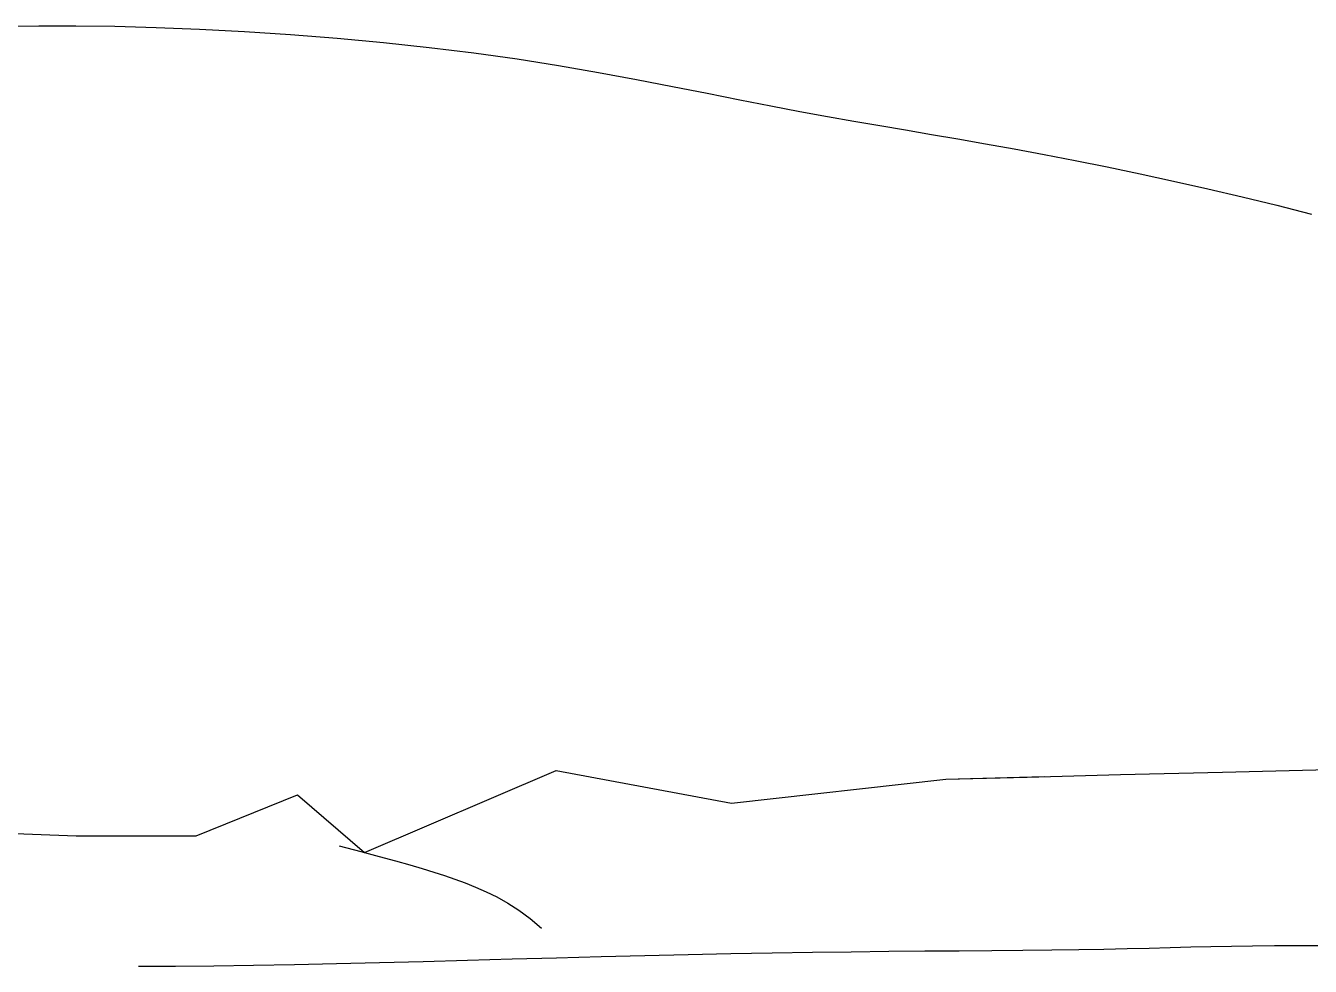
# Model space of a CAD drawing. Header units: millimetres. Extents: x 104198 to 1296755, y -81101 to 81453.
# Drawn here: x 634209.6 to 634369.7, y -26157.1 to -26039.9 of the extents above; entities that cross this region are included whole.
import ezdxf

# ---------------------------------------------------------------- set-up
doc = ezdxf.new("R2010")
doc.units = ezdxf.units.MM
doc.linetypes.add('HIDDEN2', pattern=[0.1875, 0.125, -0.0625])

# ---------------------------------------------------------------- blocks, each defined once
blk = doc.blocks.new('ghfdhrhr')
at = {"color": 250, "linetype": 'HIDDEN2', "ltscale": 600}
for p, q in [((634251.78, -32645.22), (634275.67, -32634.99)), ((634251.78, -32645.22), (634275.67, -32634.99)), ((634251.78, -32645.22), (634275.67, -32634.99)), ((634251.78, -32645.22), (634275.67, -32634.99)), ((634251.78, -32645.22), (634275.67, -32634.99)), ((634251.78, -32645.22), (634275.67, -32634.99)), ((634251.78, -32645.22), (634275.67, -32634.99)), ((634251.78, -32645.22), (634275.67, -32634.99)), ((634251.78, -32645.22), (634275.67, -32634.99)), ((634251.78, -32645.22), (634275.67, -32634.99)), ((634251.78, -32645.22), (634275.67, -32634.99)), ((634251.78, -32645.22), (634275.67, -32634.99)), ((634275.67, -32634.99), (634297.52, -32639.07)), ((634275.67, -32634.99), (634297.52, -32639.07)), ((634275.67, -32634.99), (634297.52, -32639.07)), ((634275.67, -32634.99), (634297.52, -32639.07)), ((634275.67, -32634.99), (634297.52, -32639.07)), ((634275.67, -32634.99), (634297.52, -32639.07)), ((634275.67, -32634.99), (634297.52, -32639.07)), ((634275.67, -32634.99), (634297.52, -32639.07)), ((634275.67, -32634.99), (634297.52, -32639.07)), ((634275.67, -32634.99), (634297.52, -32639.07)), ((634275.67, -32634.99), (634297.52, -32639.07)), ((634275.67, -32634.99), (634297.52, -32639.07)), ((634297.52, -32639.07), (634324.23, -32636.1)), ((634297.52, -32639.07), (634324.23, -32636.1)), ((634297.52, -32639.07), (634324.23, -32636.1)), ((634297.52, -32639.07), (634324.23, -32636.1)), ((634297.52, -32639.07), (634324.23, -32636.1)), ((634297.52, -32639.07), (634324.23, -32636.1)), ((634297.52, -32639.07), (634324.23, -32636.1)), ((634297.52, -32639.07), (634324.23, -32636.1)), ((634297.52, -32639.07), (634324.23, -32636.1)), ((634297.52, -32639.07), (634324.23, -32636.1)), ((634297.52, -32639.07), (634324.23, -32636.1)), ((634297.52, -32639.07), (634324.23, -32636.1)), ((634324.23, -32636.1), (634336.51, -32635.75)), ((634324.23, -32636.1), (634336.51, -32635.75)), ((634324.23, -32636.1), (634336.51, -32635.75)), ((634324.23, -32636.1), (634336.51, -32635.75)), ((634324.23, -32636.1), (634336.51, -32635.75)), ((634324.23, -32636.1), (634336.51, -32635.75)), ((634324.23, -32636.1), (634336.51, -32635.75)), ((634324.23, -32636.1), (634336.51, -32635.75)), ((634324.23, -32636.1), (634336.51, -32635.75)), ((634324.23, -32636.1), (634336.51, -32635.75)), ((634324.23, -32636.1), (634336.51, -32635.75)), ((634324.23, -32636.1), (634336.51, -32635.75)), ((634057.59, -32637.03), (634215.85, -32643.16)), ((634057.59, -32637.03), (634215.85, -32643.16)), ((634057.59, -32637.03), (634215.85, -32643.16)), ((634057.59, -32637.03), (634215.85, -32643.16)), ((634057.59, -32637.03), (634215.85, -32643.16)), ((634057.59, -32637.03), (634215.85, -32643.16)), ((634057.59, -32637.03), (634215.85, -32643.16)), ((634057.59, -32637.03), (634215.85, -32643.16)), ((634057.59, -32637.03), (634215.85, -32643.16)), ((634057.59, -32637.03), (634215.85, -32643.16)), ((634057.59, -32637.03), (634215.85, -32643.16)), ((634057.59, -32637.03), (634215.85, -32643.16)), ((634230.8, -32643.16), (634243.46, -32638.05)), ((634230.8, -32643.16), (634243.46, -32638.05)), ((634230.8, -32643.16), (634243.46, -32638.05)), ((634230.8, -32643.16), (634243.46, -32638.05)), ((634230.8, -32643.16), (634243.46, -32638.05)), ((634230.8, -32643.16), (634243.46, -32638.05)), ((634230.8, -32643.16), (634243.46, -32638.05)), ((634230.8, -32643.16), (634243.46, -32638.05)), ((634230.8, -32643.16), (634243.46, -32638.05)), ((634230.8, -32643.16), (634243.46, -32638.05)), ((634230.8, -32643.16), (634243.46, -32638.05)), ((634230.8, -32643.16), (634243.46, -32638.05)), ((634243.46, -32638.05), (634251.78, -32645.22)), ((634243.46, -32638.05), (634251.78, -32645.22)), ((634243.46, -32638.05), (634251.78, -32645.22)), ((634243.46, -32638.05), (634251.78, -32645.22)), ((634243.46, -32638.05), (634251.78, -32645.22)), ((634243.46, -32638.05), (634251.78, -32645.22)), ((634243.46, -32638.05), (634251.78, -32645.22)), ((634243.46, -32638.05), (634251.78, -32645.22)), ((634243.46, -32638.05), (634251.78, -32645.22)), ((634243.46, -32638.05), (634251.78, -32645.22)), ((634243.46, -32638.05), (634251.78, -32645.22)), ((634243.46, -32638.05), (634251.78, -32645.22)), ((634215.85, -32643.16), (634230.8, -32643.16)), ((634215.85, -32643.16), (634230.8, -32643.16)), ((634215.85, -32643.16), (634230.8, -32643.16)), ((634215.85, -32643.16), (634230.8, -32643.16)), ((634215.85, -32643.16), (634230.8, -32643.16)), ((634215.85, -32643.16), (634230.8, -32643.16)), ((634215.85, -32643.16), (634230.8, -32643.16)), ((634215.85, -32643.16), (634230.8, -32643.16)), ((634215.85, -32643.16), (634230.8, -32643.16)), ((634215.85, -32643.16), (634230.8, -32643.16)), ((634215.85, -32643.16), (634230.8, -32643.16)), ((634215.85, -32643.16), (634230.8, -32643.16)), ((634352.21, -32657.06), (634354.76, -32657)), ((634352.21, -32657.06), (634354.76, -32657)), ((634352.21, -32657.06), (634354.76, -32657)), ((634352.21, -32657.06), (634354.76, -32657)), ((634352.21, -32657.06), (634354.76, -32657)), ((634352.21, -32657.06), (634354.76, -32657)), ((634352.21, -32657.06), (634354.76, -32657)), ((634352.21, -32657.06), (634354.76, -32657)), ((634352.21, -32657.06), (634354.76, -32657)), ((634352.21, -32657.06), (634354.76, -32657)), ((634352.21, -32657.06), (634354.76, -32657)), ((634352.21, -32657.06), (634354.76, -32657)), ((634354.76, -32657), (634357.28, -32656.94)), ((634354.76, -32657), (634357.28, -32656.94)), ((634354.76, -32657), (634357.28, -32656.94)), ((634354.76, -32657), (634357.28, -32656.94)), ((634354.76, -32657), (634357.28, -32656.94)), ((634354.76, -32657), (634357.28, -32656.94)), ((634354.76, -32657), (634357.28, -32656.94)), ((634354.76, -32657), (634357.28, -32656.94)), ((634354.76, -32657), (634357.28, -32656.94)), ((634354.76, -32657), (634357.28, -32656.94)), ((634354.76, -32657), (634357.28, -32656.94)), ((634354.76, -32657), (634357.28, -32656.94)), ((634357.28, -32656.94), (634359.83, -32656.89)), ((634357.28, -32656.94), (634359.83, -32656.89)), ((634357.28, -32656.94), (634359.83, -32656.89)), ((634357.28, -32656.94), (634359.83, -32656.89)), ((634357.28, -32656.94), (634359.83, -32656.89)), ((634357.28, -32656.94), (634359.83, -32656.89)), ((634357.28, -32656.94), (634359.83, -32656.89)), ((634357.28, -32656.94), (634359.83, -32656.89)), ((634357.28, -32656.94), (634359.83, -32656.89)), ((634357.28, -32656.94), (634359.83, -32656.89)), ((634357.28, -32656.94), (634359.83, -32656.89)), ((634357.28, -32656.94), (634359.83, -32656.89)), ((634359.83, -32656.89), (634362.46, -32656.85)), ((634359.83, -32656.89), (634362.46, -32656.85)), ((634359.83, -32656.89), (634362.46, -32656.85)), ((634359.83, -32656.89), (634362.46, -32656.85)), ((634359.83, -32656.89), (634362.46, -32656.85)), ((634359.83, -32656.89), (634362.46, -32656.85)), ((634359.83, -32656.89), (634362.46, -32656.85)), ((634359.83, -32656.89), (634362.46, -32656.85)), ((634359.83, -32656.89), (634362.46, -32656.85)), ((634359.83, -32656.89), (634362.46, -32656.85)), ((634359.83, -32656.89), (634362.46, -32656.85)), ((634359.83, -32656.89), (634362.46, -32656.85)), ((634362.46, -32656.85), (634365.2, -32656.82)), ((634362.46, -32656.85), (634365.2, -32656.82)), ((634362.46, -32656.85), (634365.2, -32656.82)), ((634362.46, -32656.85), (634365.2, -32656.82)), ((634362.46, -32656.85), (634365.2, -32656.82)), ((634362.46, -32656.85), (634365.2, -32656.82)), ((634362.46, -32656.85), (634365.2, -32656.82)), ((634362.46, -32656.85), (634365.2, -32656.82)), ((634362.46, -32656.85), (634365.2, -32656.82)), ((634362.46, -32656.85), (634365.2, -32656.82)), ((634362.46, -32656.85), (634365.2, -32656.82)), ((634362.46, -32656.85), (634365.2, -32656.82)), ((634365.2, -32656.82), (634368.11, -32656.81)), ((634365.2, -32656.82), (634368.11, -32656.81)), ((634365.2, -32656.82), (634368.11, -32656.81)), ((634365.2, -32656.82), (634368.11, -32656.81)), ((634365.2, -32656.82), (634368.11, -32656.81)), ((634365.2, -32656.82), (634368.11, -32656.81)), ((634365.2, -32656.82), (634368.11, -32656.81)), ((634365.2, -32656.82), (634368.11, -32656.81)), ((634365.2, -32656.82), (634368.11, -32656.81)), ((634365.2, -32656.82), (634368.11, -32656.81)), ((634365.2, -32656.82), (634368.11, -32656.81)), ((634365.2, -32656.82), (634368.11, -32656.81)), ((634368.11, -32656.81), (634371.22, -32656.82)), ((634368.11, -32656.81), (634371.22, -32656.82)), ((634368.11, -32656.81), (634371.22, -32656.82)), ((634368.11, -32656.81), (634371.22, -32656.82)), ((634368.11, -32656.81), (634371.22, -32656.82)), ((634368.11, -32656.81), (634371.22, -32656.82)), ((634368.11, -32656.81), (634371.22, -32656.82)), ((634368.11, -32656.81), (634371.22, -32656.82)), ((634368.11, -32656.81), (634371.22, -32656.82)), ((634368.11, -32656.81), (634371.22, -32656.82)), ((634368.11, -32656.81), (634371.22, -32656.82)), ((634368.11, -32656.81), (634371.22, -32656.82)), ((634264.64, -32658.64), (634270.19, -32658.49)), ((634264.64, -32658.64), (634270.19, -32658.49)), ((634264.64, -32658.64), (634270.19, -32658.49)), ((634264.64, -32658.64), (634270.19, -32658.49)), ((634264.64, -32658.64), (634270.19, -32658.49)), ((634264.64, -32658.64), (634270.19, -32658.49)), ((634264.64, -32658.64), (634270.19, -32658.49)), ((634264.64, -32658.64), (634270.19, -32658.49)), ((634264.64, -32658.64), (634270.19, -32658.49)), ((634264.64, -32658.64), (634270.19, -32658.49)), ((634264.64, -32658.64), (634270.19, -32658.49)), ((634264.64, -32658.64), (634270.19, -32658.49)), ((634270.19, -32658.49), (634275.74, -32658.34)), ((634270.19, -32658.49), (634275.74, -32658.34)), ((634270.19, -32658.49), (634275.74, -32658.34)), ((634270.19, -32658.49), (634275.74, -32658.34)), ((634270.19, -32658.49), (634275.74, -32658.34)), ((634270.19, -32658.49), (634275.74, -32658.34)), ((634270.19, -32658.49), (634275.74, -32658.34)), ((634270.19, -32658.49), (634275.74, -32658.34)), ((634270.19, -32658.49), (634275.74, -32658.34)), ((634270.19, -32658.49), (634275.74, -32658.34)), ((634270.19, -32658.49), (634275.74, -32658.34)), ((634270.19, -32658.49), (634275.74, -32658.34)), ((634275.74, -32658.34), (634281.27, -32658.19)), ((634275.74, -32658.34), (634281.27, -32658.19)), ((634275.74, -32658.34), (634281.27, -32658.19)), ((634275.74, -32658.34), (634281.27, -32658.19)), ((634275.74, -32658.34), (634281.27, -32658.19)), ((634275.74, -32658.34), (634281.27, -32658.19)), ((634275.74, -32658.34), (634281.27, -32658.19)), ((634275.74, -32658.34), (634281.27, -32658.19)), ((634275.74, -32658.34), (634281.27, -32658.19)), ((634275.74, -32658.34), (634281.27, -32658.19)), ((634275.74, -32658.34), (634281.27, -32658.19)), ((634275.74, -32658.34), (634281.27, -32658.19)), ((634281.27, -32658.19), (634286.75, -32658.06)), ((634281.27, -32658.19), (634286.75, -32658.06)), ((634281.27, -32658.19), (634286.75, -32658.06)), ((634281.27, -32658.19), (634286.75, -32658.06)), ((634281.27, -32658.19), (634286.75, -32658.06)), ((634281.27, -32658.19), (634286.75, -32658.06)), ((634281.27, -32658.19), (634286.75, -32658.06)), ((634281.27, -32658.19), (634286.75, -32658.06)), ((634281.27, -32658.19), (634286.75, -32658.06)), ((634281.27, -32658.19), (634286.75, -32658.06)), ((634281.27, -32658.19), (634286.75, -32658.06)), ((634281.27, -32658.19), (634286.75, -32658.06)), ((634286.75, -32658.06), (634292.15, -32657.93)), ((634286.75, -32658.06), (634292.15, -32657.93)), ((634286.75, -32658.06), (634292.15, -32657.93)), ((634286.75, -32658.06), (634292.15, -32657.93)), ((634286.75, -32658.06), (634292.15, -32657.93)), ((634286.75, -32658.06), (634292.15, -32657.93)), ((634286.75, -32658.06), (634292.15, -32657.93)), ((634286.75, -32658.06), (634292.15, -32657.93)), ((634286.75, -32658.06), (634292.15, -32657.93)), ((634286.75, -32658.06), (634292.15, -32657.93)), ((634286.75, -32658.06), (634292.15, -32657.93)), ((634286.75, -32658.06), (634292.15, -32657.93)), ((634292.15, -32657.93), (634297.44, -32657.82)), ((634292.15, -32657.93), (634297.44, -32657.82)), ((634292.15, -32657.93), (634297.44, -32657.82)), ((634292.15, -32657.93), (634297.44, -32657.82)), ((634292.15, -32657.93), (634297.44, -32657.82)), ((634292.15, -32657.93), (634297.44, -32657.82)), ((634292.15, -32657.93), (634297.44, -32657.82)), ((634292.15, -32657.93), (634297.44, -32657.82)), ((634292.15, -32657.93), (634297.44, -32657.82)), ((634292.15, -32657.93), (634297.44, -32657.82)), ((634292.15, -32657.93), (634297.44, -32657.82)), ((634292.15, -32657.93), (634297.44, -32657.82)), ((634297.44, -32657.82), (634302.6, -32657.73)), ((634297.44, -32657.82), (634302.6, -32657.73)), ((634297.44, -32657.82), (634302.6, -32657.73)), ((634297.44, -32657.82), (634302.6, -32657.73)), ((634297.44, -32657.82), (634302.6, -32657.73)), ((634297.44, -32657.82), (634302.6, -32657.73)), ((634297.44, -32657.82), (634302.6, -32657.73)), ((634297.44, -32657.82), (634302.6, -32657.73)), ((634297.44, -32657.82), (634302.6, -32657.73)), ((634297.44, -32657.82), (634302.6, -32657.73)), ((634297.44, -32657.82), (634302.6, -32657.73)), ((634297.44, -32657.82), (634302.6, -32657.73)), ((634302.6, -32657.73), (634307.61, -32657.65)), ((634302.6, -32657.73), (634307.61, -32657.65)), ((634302.6, -32657.73), (634307.61, -32657.65)), ((634302.6, -32657.73), (634307.61, -32657.65)), ((634302.6, -32657.73), (634307.61, -32657.65)), ((634302.6, -32657.73), (634307.61, -32657.65)), ((634302.6, -32657.73), (634307.61, -32657.65)), ((634302.6, -32657.73), (634307.61, -32657.65)), ((634302.6, -32657.73), (634307.61, -32657.65)), ((634302.6, -32657.73), (634307.61, -32657.65)), ((634302.6, -32657.73), (634307.61, -32657.65)), ((634302.6, -32657.73), (634307.61, -32657.65)), ((634307.61, -32657.65), (634312.46, -32657.59)), ((634307.61, -32657.65), (634312.46, -32657.59)), ((634307.61, -32657.65), (634312.46, -32657.59)), ((634307.61, -32657.65), (634312.46, -32657.59)), ((634307.61, -32657.65), (634312.46, -32657.59)), ((634307.61, -32657.65), (634312.46, -32657.59)), ((634307.61, -32657.65), (634312.46, -32657.59)), ((634307.61, -32657.65), (634312.46, -32657.59)), ((634307.61, -32657.65), (634312.46, -32657.59)), ((634307.61, -32657.65), (634312.46, -32657.59)), ((634307.61, -32657.65), (634312.46, -32657.59)), ((634307.61, -32657.65), (634312.46, -32657.59)), ((634312.46, -32657.59), (634317.14, -32657.54)), ((634312.46, -32657.59), (634317.14, -32657.54)), ((634312.46, -32657.59), (634317.14, -32657.54)), ((634312.46, -32657.59), (634317.14, -32657.54)), ((634312.46, -32657.59), (634317.14, -32657.54)), ((634312.46, -32657.59), (634317.14, -32657.54)), ((634312.46, -32657.59), (634317.14, -32657.54)), ((634312.46, -32657.59), (634317.14, -32657.54)), ((634312.46, -32657.59), (634317.14, -32657.54)), ((634312.46, -32657.59), (634317.14, -32657.54)), ((634312.46, -32657.59), (634317.14, -32657.54)), ((634312.46, -32657.59), (634317.14, -32657.54)), ((634317.14, -32657.54), (634321.62, -32657.5)), ((634317.14, -32657.54), (634321.62, -32657.5)), ((634317.14, -32657.54), (634321.62, -32657.5)), ((634317.14, -32657.54), (634321.62, -32657.5)), ((634317.14, -32657.54), (634321.62, -32657.5)), ((634317.14, -32657.54), (634321.62, -32657.5)), ((634317.14, -32657.54), (634321.62, -32657.5)), ((634317.14, -32657.54), (634321.62, -32657.5)), ((634317.14, -32657.54), (634321.62, -32657.5)), ((634317.14, -32657.54), (634321.62, -32657.5)), ((634317.14, -32657.54), (634321.62, -32657.5)), ((634317.14, -32657.54), (634321.62, -32657.5)), ((634321.62, -32657.5), (634325.91, -32657.47)), ((634321.62, -32657.5), (634325.91, -32657.47)), ((634321.62, -32657.5), (634325.91, -32657.47)), ((634321.62, -32657.5), (634325.91, -32657.47)), ((634321.62, -32657.5), (634325.91, -32657.47)), ((634321.62, -32657.5), (634325.91, -32657.47)), ((634321.62, -32657.5), (634325.91, -32657.47)), ((634321.62, -32657.5), (634325.91, -32657.47)), ((634321.62, -32657.5), (634325.91, -32657.47)), ((634321.62, -32657.5), (634325.91, -32657.47)), ((634321.62, -32657.5), (634325.91, -32657.47)), ((634321.62, -32657.5), (634325.91, -32657.47)), ((634325.91, -32657.47), (634329.99, -32657.43)), ((634325.91, -32657.47), (634329.99, -32657.43)), ((634325.91, -32657.47), (634329.99, -32657.43)), ((634325.91, -32657.47), (634329.99, -32657.43)), ((634325.91, -32657.47), (634329.99, -32657.43)), ((634325.91, -32657.47), (634329.99, -32657.43)), ((634325.91, -32657.47), (634329.99, -32657.43)), ((634325.91, -32657.47), (634329.99, -32657.43)), ((634325.91, -32657.47), (634329.99, -32657.43)), ((634325.91, -32657.47), (634329.99, -32657.43)), ((634325.91, -32657.47), (634329.99, -32657.43)), ((634325.91, -32657.47), (634329.99, -32657.43)), ((634329.99, -32657.43), (634333.85, -32657.4)), ((634329.99, -32657.43), (634333.85, -32657.4)), ((634329.99, -32657.43), (634333.85, -32657.4)), ((634329.99, -32657.43), (634333.85, -32657.4)), ((634329.99, -32657.43), (634333.85, -32657.4)), ((634329.99, -32657.43), (634333.85, -32657.4)), ((634329.99, -32657.43), (634333.85, -32657.4)), ((634329.99, -32657.43), (634333.85, -32657.4)), ((634329.99, -32657.43), (634333.85, -32657.4)), ((634329.99, -32657.43), (634333.85, -32657.4)), ((634329.99, -32657.43), (634333.85, -32657.4)), ((634329.99, -32657.43), (634333.85, -32657.4)), ((634333.85, -32657.4), (634337.46, -32657.36)), ((634333.85, -32657.4), (634337.46, -32657.36)), ((634333.85, -32657.4), (634337.46, -32657.36)), ((634333.85, -32657.4), (634337.46, -32657.36)), ((634333.85, -32657.4), (634337.46, -32657.36)), ((634333.85, -32657.4), (634337.46, -32657.36)), ((634333.85, -32657.4), (634337.46, -32657.36)), ((634333.85, -32657.4), (634337.46, -32657.36)), ((634333.85, -32657.4), (634337.46, -32657.36)), ((634333.85, -32657.4), (634337.46, -32657.36)), ((634333.85, -32657.4), (634337.46, -32657.36)), ((634333.85, -32657.4), (634337.46, -32657.36)), ((634337.46, -32657.36), (634340.83, -32657.31)), ((634337.46, -32657.36), (634340.83, -32657.31)), ((634337.46, -32657.36), (634340.83, -32657.31)), ((634337.46, -32657.36), (634340.83, -32657.31)), ((634337.46, -32657.36), (634340.83, -32657.31)), ((634337.46, -32657.36), (634340.83, -32657.31)), ((634337.46, -32657.36), (634340.83, -32657.31)), ((634337.46, -32657.36), (634340.83, -32657.31)), ((634337.46, -32657.36), (634340.83, -32657.31)), ((634337.46, -32657.36), (634340.83, -32657.31)), ((634337.46, -32657.36), (634340.83, -32657.31)), ((634337.46, -32657.36), (634340.83, -32657.31)), ((634340.83, -32657.31), (634343.95, -32657.26)), ((634340.83, -32657.31), (634343.95, -32657.26)), ((634340.83, -32657.31), (634343.95, -32657.26)), ((634340.83, -32657.31), (634343.95, -32657.26)), ((634340.83, -32657.31), (634343.95, -32657.26)), ((634340.83, -32657.31), (634343.95, -32657.26)), ((634340.83, -32657.31), (634343.95, -32657.26)), ((634340.83, -32657.31), (634343.95, -32657.26)), ((634340.83, -32657.31), (634343.95, -32657.26)), ((634340.83, -32657.31), (634343.95, -32657.26)), ((634340.83, -32657.31), (634343.95, -32657.26)), ((634340.83, -32657.31), (634343.95, -32657.26)), ((634343.95, -32657.26), (634346.85, -32657.2)), ((634343.95, -32657.26), (634346.85, -32657.2)), ((634343.95, -32657.26), (634346.85, -32657.2)), ((634343.95, -32657.26), (634346.85, -32657.2)), ((634343.95, -32657.26), (634346.85, -32657.2)), ((634343.95, -32657.26), (634346.85, -32657.2)), ((634343.95, -32657.26), (634346.85, -32657.2)), ((634343.95, -32657.26), (634346.85, -32657.2)), ((634343.95, -32657.26), (634346.85, -32657.2)), ((634343.95, -32657.26), (634346.85, -32657.2)), ((634343.95, -32657.26), (634346.85, -32657.2)), ((634343.95, -32657.26), (634346.85, -32657.2)), ((634346.85, -32657.2), (634349.59, -32657.13)), ((634346.85, -32657.2), (634349.59, -32657.13)), ((634346.85, -32657.2), (634349.59, -32657.13)), ((634346.85, -32657.2), (634349.59, -32657.13)), ((634346.85, -32657.2), (634349.59, -32657.13)), ((634346.85, -32657.2), (634349.59, -32657.13)), ((634346.85, -32657.2), (634349.59, -32657.13)), ((634346.85, -32657.2), (634349.59, -32657.13)), ((634346.85, -32657.2), (634349.59, -32657.13)), ((634346.85, -32657.2), (634349.59, -32657.13)), ((634346.85, -32657.2), (634349.59, -32657.13)), ((634346.85, -32657.2), (634349.59, -32657.13)), ((634349.59, -32657.13), (634352.21, -32657.06)), ((634349.59, -32657.13), (634352.21, -32657.06)), ((634349.59, -32657.13), (634352.21, -32657.06)), ((634349.59, -32657.13), (634352.21, -32657.06)), ((634349.59, -32657.13), (634352.21, -32657.06)), ((634349.59, -32657.13), (634352.21, -32657.06)), ((634349.59, -32657.13), (634352.21, -32657.06)), ((634349.59, -32657.13), (634352.21, -32657.06)), ((634349.59, -32657.13), (634352.21, -32657.06)), ((634349.59, -32657.13), (634352.21, -32657.06)), ((634349.59, -32657.13), (634352.21, -32657.06)), ((634349.59, -32657.13), (634352.21, -32657.06)), ((634223.65, -32659.41), (634228.25, -32659.38)), ((634223.65, -32659.41), (634228.25, -32659.38)), ((634223.65, -32659.41), (634228.25, -32659.38)), ((634223.65, -32659.41), (634228.25, -32659.38)), ((634223.65, -32659.41), (634228.25, -32659.38)), ((634223.65, -32659.41), (634228.25, -32659.38)), ((634223.65, -32659.41), (634228.25, -32659.38)), ((634223.65, -32659.41), (634228.25, -32659.38)), ((634223.65, -32659.41), (634228.25, -32659.38)), ((634223.65, -32659.41), (634228.25, -32659.38)), ((634223.65, -32659.41), (634228.25, -32659.38)), ((634223.65, -32659.41), (634228.25, -32659.38)), ((634228.25, -32659.38), (634233.03, -32659.33)), ((634228.25, -32659.38), (634233.03, -32659.33)), ((634228.25, -32659.38), (634233.03, -32659.33)), ((634228.25, -32659.38), (634233.03, -32659.33)), ((634228.25, -32659.38), (634233.03, -32659.33)), ((634228.25, -32659.38), (634233.03, -32659.33)), ((634228.25, -32659.38), (634233.03, -32659.33)), ((634228.25, -32659.38), (634233.03, -32659.33)), ((634228.25, -32659.38), (634233.03, -32659.33)), ((634228.25, -32659.38), (634233.03, -32659.33)), ((634228.25, -32659.38), (634233.03, -32659.33)), ((634228.25, -32659.38), (634233.03, -32659.33)), ((634233.03, -32659.33), (634237.97, -32659.26)), ((634233.03, -32659.33), (634237.97, -32659.26)), ((634233.03, -32659.33), (634237.97, -32659.26)), ((634233.03, -32659.33), (634237.97, -32659.26)), ((634233.03, -32659.33), (634237.97, -32659.26)), ((634233.03, -32659.33), (634237.97, -32659.26)), ((634233.03, -32659.33), (634237.97, -32659.26)), ((634233.03, -32659.33), (634237.97, -32659.26)), ((634233.03, -32659.33), (634237.97, -32659.26)), ((634233.03, -32659.33), (634237.97, -32659.26)), ((634233.03, -32659.33), (634237.97, -32659.26)), ((634233.03, -32659.33), (634237.97, -32659.26)), ((634237.97, -32659.26), (634243.07, -32659.17)), ((634237.97, -32659.26), (634243.07, -32659.17)), ((634237.97, -32659.26), (634243.07, -32659.17)), ((634237.97, -32659.26), (634243.07, -32659.17)), ((634237.97, -32659.26), (634243.07, -32659.17)), ((634237.97, -32659.26), (634243.07, -32659.17)), ((634237.97, -32659.26), (634243.07, -32659.17)), ((634237.97, -32659.26), (634243.07, -32659.17)), ((634237.97, -32659.26), (634243.07, -32659.17)), ((634237.97, -32659.26), (634243.07, -32659.17)), ((634237.97, -32659.26), (634243.07, -32659.17)), ((634237.97, -32659.26), (634243.07, -32659.17)), ((634243.07, -32659.17), (634248.31, -32659.06)), ((634243.07, -32659.17), (634248.31, -32659.06)), ((634243.07, -32659.17), (634248.31, -32659.06)), ((634243.07, -32659.17), (634248.31, -32659.06)), ((634243.07, -32659.17), (634248.31, -32659.06)), ((634243.07, -32659.17), (634248.31, -32659.06)), ((634243.07, -32659.17), (634248.31, -32659.06)), ((634243.07, -32659.17), (634248.31, -32659.06)), ((634243.07, -32659.17), (634248.31, -32659.06)), ((634243.07, -32659.17), (634248.31, -32659.06)), ((634243.07, -32659.17), (634248.31, -32659.06)), ((634243.07, -32659.17), (634248.31, -32659.06)), ((634248.31, -32659.06), (634253.67, -32658.93)), ((634248.31, -32659.06), (634253.67, -32658.93)), ((634248.31, -32659.06), (634253.67, -32658.93)), ((634248.31, -32659.06), (634253.67, -32658.93)), ((634248.31, -32659.06), (634253.67, -32658.93)), ((634248.31, -32659.06), (634253.67, -32658.93)), ((634248.31, -32659.06), (634253.67, -32658.93)), ((634248.31, -32659.06), (634253.67, -32658.93)), ((634248.31, -32659.06), (634253.67, -32658.93)), ((634248.31, -32659.06), (634253.67, -32658.93)), ((634248.31, -32659.06), (634253.67, -32658.93)), ((634248.31, -32659.06), (634253.67, -32658.93)), ((634253.67, -32658.93), (634259.12, -32658.79)), ((634253.67, -32658.93), (634259.12, -32658.79)), ((634253.67, -32658.93), (634259.12, -32658.79)), ((634253.67, -32658.93), (634259.12, -32658.79)), ((634253.67, -32658.93), (634259.12, -32658.79)), ((634253.67, -32658.93), (634259.12, -32658.79)), ((634253.67, -32658.93), (634259.12, -32658.79)), ((634253.67, -32658.93), (634259.12, -32658.79)), ((634253.67, -32658.93), (634259.12, -32658.79)), ((634253.67, -32658.93), (634259.12, -32658.79)), ((634253.67, -32658.93), (634259.12, -32658.79)), ((634253.67, -32658.93), (634259.12, -32658.79)), ((634259.12, -32658.79), (634264.64, -32658.64)), ((634259.12, -32658.79), (634264.64, -32658.64)), ((634259.12, -32658.79), (634264.64, -32658.64)), ((634259.12, -32658.79), (634264.64, -32658.64)), ((634259.12, -32658.79), (634264.64, -32658.64)), ((634259.12, -32658.79), (634264.64, -32658.64)), ((634259.12, -32658.79), (634264.64, -32658.64)), ((634259.12, -32658.79), (634264.64, -32658.64)), ((634259.12, -32658.79), (634264.64, -32658.64)), ((634259.12, -32658.79), (634264.64, -32658.64)), ((634259.12, -32658.79), (634264.64, -32658.64)), ((634259.12, -32658.79), (634264.64, -32658.64))]:
    blk.add_line(p, q, dxfattribs=at)
for points in [[(634206.79, -32542.23), (634211.2, -32542.18), (634215.8, -32542.18), (634220.67, -32542.25), (634225.83, -32542.39), (634231.25, -32542.61), (634236.85, -32542.91), (634242.58, -32543.29), (634248.37, -32543.74), (634254.15, -32544.27), (634259.86, -32544.88), (634265.43, -32545.56), (634270.81, -32546.33), (634275.98, -32547.14), (634280.94, -32548), (634285.68, -32548.88), (634290.2, -32549.76), (634294.51, -32550.61), (634298.58, -32551.43), (634302.43, -32552.19), (634306.05, -32552.88), (634309.49, -32553.51), (634312.8, -32554.09), (634316.03, -32554.64), (634319.23, -32555.18), (634322.45, -32555.73), (634325.75, -32556.29), (634329.17, -32556.89), (634332.75, -32557.53), (634336.49, -32558.23), (634340.36, -32558.98), (634344.36, -32559.79), (634348.46, -32560.64), (634352.64, -32561.55), (634356.89, -32562.5), (634361.19, -32563.51), (634365.51, -32564.57), (634369.82, -32565.66)], [(634206.79, -32542.23), (634211.2, -32542.18), (634215.8, -32542.18), (634220.67, -32542.25), (634225.83, -32542.39), (634231.25, -32542.61), (634236.85, -32542.91), (634242.58, -32543.29), (634248.37, -32543.74), (634254.15, -32544.27), (634259.86, -32544.88), (634265.43, -32545.56), (634270.81, -32546.33), (634275.98, -32547.14), (634280.94, -32548), (634285.68, -32548.88), (634290.2, -32549.76), (634294.51, -32550.61), (634298.58, -32551.43), (634302.43, -32552.19), (634306.05, -32552.88), (634309.49, -32553.51), (634312.8, -32554.09), (634316.03, -32554.64), (634319.23, -32555.18), (634322.45, -32555.73), (634325.75, -32556.29), (634329.17, -32556.89), (634332.75, -32557.53), (634336.49, -32558.23), (634340.36, -32558.98), (634344.36, -32559.79), (634348.46, -32560.64), (634352.64, -32561.55), (634356.89, -32562.5), (634361.19, -32563.51), (634365.51, -32564.57), (634369.82, -32565.66)], [(634206.79, -32542.23), (634211.2, -32542.18), (634215.8, -32542.18), (634220.67, -32542.25), (634225.83, -32542.39), (634231.25, -32542.61), (634236.85, -32542.91), (634242.58, -32543.29), (634248.37, -32543.74), (634254.15, -32544.27), (634259.86, -32544.88), (634265.43, -32545.56), (634270.81, -32546.33), (634275.98, -32547.14), (634280.94, -32548), (634285.68, -32548.88), (634290.2, -32549.76), (634294.51, -32550.61), (634298.58, -32551.43), (634302.43, -32552.19), (634306.05, -32552.88), (634309.49, -32553.51), (634312.8, -32554.09), (634316.03, -32554.64), (634319.23, -32555.18), (634322.45, -32555.73), (634325.75, -32556.29), (634329.17, -32556.89), (634332.75, -32557.53), (634336.49, -32558.23), (634340.36, -32558.98), (634344.36, -32559.79), (634348.46, -32560.64), (634352.64, -32561.55), (634356.89, -32562.5), (634361.19, -32563.51), (634365.51, -32564.57), (634369.82, -32565.66)], [(634206.79, -32542.23), (634211.2, -32542.18), (634215.8, -32542.18), (634220.67, -32542.25), (634225.83, -32542.39), (634231.25, -32542.61), (634236.85, -32542.91), (634242.58, -32543.29), (634248.37, -32543.74), (634254.15, -32544.27), (634259.86, -32544.88), (634265.43, -32545.56), (634270.81, -32546.33), (634275.98, -32547.14), (634280.94, -32548), (634285.68, -32548.88), (634290.2, -32549.76), (634294.51, -32550.61), (634298.58, -32551.43), (634302.43, -32552.19), (634306.05, -32552.88), (634309.49, -32553.51), (634312.8, -32554.09), (634316.03, -32554.64), (634319.23, -32555.18), (634322.45, -32555.73), (634325.75, -32556.29), (634329.17, -32556.89), (634332.75, -32557.53), (634336.49, -32558.23), (634340.36, -32558.98), (634344.36, -32559.79), (634348.46, -32560.64), (634352.64, -32561.55), (634356.89, -32562.5), (634361.19, -32563.51), (634365.51, -32564.57), (634369.82, -32565.66)], [(634206.79, -32542.23), (634211.2, -32542.18), (634215.8, -32542.18), (634220.67, -32542.25), (634225.83, -32542.39), (634231.25, -32542.61), (634236.85, -32542.91), (634242.58, -32543.29), (634248.37, -32543.74), (634254.15, -32544.27), (634259.86, -32544.88), (634265.43, -32545.56), (634270.81, -32546.33), (634275.98, -32547.14), (634280.94, -32548), (634285.68, -32548.88), (634290.2, -32549.76), (634294.51, -32550.61), (634298.58, -32551.43), (634302.43, -32552.19), (634306.05, -32552.88), (634309.49, -32553.51), (634312.8, -32554.09), (634316.03, -32554.64), (634319.23, -32555.18), (634322.45, -32555.73), (634325.75, -32556.29), (634329.17, -32556.89), (634332.75, -32557.53), (634336.49, -32558.23), (634340.36, -32558.98), (634344.36, -32559.79), (634348.46, -32560.64), (634352.64, -32561.55), (634356.89, -32562.5), (634361.19, -32563.51), (634365.51, -32564.57), (634369.82, -32565.66)], [(634206.79, -32542.23), (634211.2, -32542.18), (634215.8, -32542.18), (634220.67, -32542.25), (634225.83, -32542.39), (634231.25, -32542.61), (634236.85, -32542.91), (634242.58, -32543.29), (634248.37, -32543.74), (634254.15, -32544.27), (634259.86, -32544.88), (634265.43, -32545.56), (634270.81, -32546.33), (634275.98, -32547.14), (634280.94, -32548), (634285.68, -32548.88), (634290.2, -32549.76), (634294.51, -32550.61), (634298.58, -32551.43), (634302.43, -32552.19), (634306.05, -32552.88), (634309.49, -32553.51), (634312.8, -32554.09), (634316.03, -32554.64), (634319.23, -32555.18), (634322.45, -32555.73), (634325.75, -32556.29), (634329.17, -32556.89), (634332.75, -32557.53), (634336.49, -32558.23), (634340.36, -32558.98), (634344.36, -32559.79), (634348.46, -32560.64), (634352.64, -32561.55), (634356.89, -32562.5), (634361.19, -32563.51), (634365.51, -32564.57), (634369.82, -32565.66)], [(634206.79, -32542.23), (634211.2, -32542.18), (634215.8, -32542.18), (634220.67, -32542.25), (634225.83, -32542.39), (634231.25, -32542.61), (634236.85, -32542.91), (634242.58, -32543.29), (634248.37, -32543.74), (634254.15, -32544.27), (634259.86, -32544.88), (634265.43, -32545.56), (634270.81, -32546.33), (634275.98, -32547.14), (634280.94, -32548), (634285.68, -32548.88), (634290.2, -32549.76), (634294.51, -32550.61), (634298.58, -32551.43), (634302.43, -32552.19), (634306.05, -32552.88), (634309.49, -32553.51), (634312.8, -32554.09), (634316.03, -32554.64), (634319.23, -32555.18), (634322.45, -32555.73), (634325.75, -32556.29), (634329.17, -32556.89), (634332.75, -32557.53), (634336.49, -32558.23), (634340.36, -32558.98), (634344.36, -32559.79), (634348.46, -32560.64), (634352.64, -32561.55), (634356.89, -32562.5), (634361.19, -32563.51), (634365.51, -32564.57), (634369.82, -32565.66)], [(634206.79, -32542.23), (634211.2, -32542.18), (634215.8, -32542.18), (634220.67, -32542.25), (634225.83, -32542.39), (634231.25, -32542.61), (634236.85, -32542.91), (634242.58, -32543.29), (634248.37, -32543.74), (634254.15, -32544.27), (634259.86, -32544.88), (634265.43, -32545.56), (634270.81, -32546.33), (634275.98, -32547.14), (634280.94, -32548), (634285.68, -32548.88), (634290.2, -32549.76), (634294.51, -32550.61), (634298.58, -32551.43), (634302.43, -32552.19), (634306.05, -32552.88), (634309.49, -32553.51), (634312.8, -32554.09), (634316.03, -32554.64), (634319.23, -32555.18), (634322.45, -32555.73), (634325.75, -32556.29), (634329.17, -32556.89), (634332.75, -32557.53), (634336.49, -32558.23), (634340.36, -32558.98), (634344.36, -32559.79), (634348.46, -32560.64), (634352.64, -32561.55), (634356.89, -32562.5), (634361.19, -32563.51), (634365.51, -32564.57), (634369.82, -32565.66)], [(634206.79, -32542.23), (634211.2, -32542.18), (634215.8, -32542.18), (634220.67, -32542.25), (634225.83, -32542.39), (634231.25, -32542.61), (634236.85, -32542.91), (634242.58, -32543.29), (634248.37, -32543.74), (634254.15, -32544.27), (634259.86, -32544.88), (634265.43, -32545.56), (634270.81, -32546.33), (634275.98, -32547.14), (634280.94, -32548), (634285.68, -32548.88), (634290.2, -32549.76), (634294.51, -32550.61), (634298.58, -32551.43), (634302.43, -32552.19), (634306.05, -32552.88), (634309.49, -32553.51), (634312.8, -32554.09), (634316.03, -32554.64), (634319.23, -32555.18), (634322.45, -32555.73), (634325.75, -32556.29), (634329.17, -32556.89), (634332.75, -32557.53), (634336.49, -32558.23), (634340.36, -32558.98), (634344.36, -32559.79), (634348.46, -32560.64), (634352.64, -32561.55), (634356.89, -32562.5), (634361.19, -32563.51), (634365.51, -32564.57), (634369.82, -32565.66)], [(634206.79, -32542.23), (634211.2, -32542.18), (634215.8, -32542.18), (634220.67, -32542.25), (634225.83, -32542.39), (634231.25, -32542.61), (634236.85, -32542.91), (634242.58, -32543.29), (634248.37, -32543.74), (634254.15, -32544.27), (634259.86, -32544.88), (634265.43, -32545.56), (634270.81, -32546.33), (634275.98, -32547.14), (634280.94, -32548), (634285.68, -32548.88), (634290.2, -32549.76), (634294.51, -32550.61), (634298.58, -32551.43), (634302.43, -32552.19), (634306.05, -32552.88), (634309.49, -32553.51), (634312.8, -32554.09), (634316.03, -32554.64), (634319.23, -32555.18), (634322.45, -32555.73), (634325.75, -32556.29), (634329.17, -32556.89), (634332.75, -32557.53), (634336.49, -32558.23), (634340.36, -32558.98), (634344.36, -32559.79), (634348.46, -32560.64), (634352.64, -32561.55), (634356.89, -32562.5), (634361.19, -32563.51), (634365.51, -32564.57), (634369.82, -32565.66)], [(634206.79, -32542.23), (634211.2, -32542.18), (634215.8, -32542.18), (634220.67, -32542.25), (634225.83, -32542.39), (634231.25, -32542.61), (634236.85, -32542.91), (634242.58, -32543.29), (634248.37, -32543.74), (634254.15, -32544.27), (634259.86, -32544.88), (634265.43, -32545.56), (634270.81, -32546.33), (634275.98, -32547.14), (634280.94, -32548), (634285.68, -32548.88), (634290.2, -32549.76), (634294.51, -32550.61), (634298.58, -32551.43), (634302.43, -32552.19), (634306.05, -32552.88), (634309.49, -32553.51), (634312.8, -32554.09), (634316.03, -32554.64), (634319.23, -32555.18), (634322.45, -32555.73), (634325.75, -32556.29), (634329.17, -32556.89), (634332.75, -32557.53), (634336.49, -32558.23), (634340.36, -32558.98), (634344.36, -32559.79), (634348.46, -32560.64), (634352.64, -32561.55), (634356.89, -32562.5), (634361.19, -32563.51), (634365.51, -32564.57), (634369.82, -32565.66)], [(634206.79, -32542.23), (634211.2, -32542.18), (634215.8, -32542.18), (634220.67, -32542.25), (634225.83, -32542.39), (634231.25, -32542.61), (634236.85, -32542.91), (634242.58, -32543.29), (634248.37, -32543.74), (634254.15, -32544.27), (634259.86, -32544.88), (634265.43, -32545.56), (634270.81, -32546.33), (634275.98, -32547.14), (634280.94, -32548), (634285.68, -32548.88), (634290.2, -32549.76), (634294.51, -32550.61), (634298.58, -32551.43), (634302.43, -32552.19), (634306.05, -32552.88), (634309.49, -32553.51), (634312.8, -32554.09), (634316.03, -32554.64), (634319.23, -32555.18), (634322.45, -32555.73), (634325.75, -32556.29), (634329.17, -32556.89), (634332.75, -32557.53), (634336.49, -32558.23), (634340.36, -32558.98), (634344.36, -32559.79), (634348.46, -32560.64), (634352.64, -32561.55), (634356.89, -32562.5), (634361.19, -32563.51), (634365.51, -32564.57), (634369.82, -32565.66)], [(634324.23, -32636.1), (634334.37, -32635.82), (634346.03, -32635.52), (634358.74, -32635.21), (634372.01, -32634.88)], [(634324.23, -32636.1), (634334.37, -32635.82), (634346.03, -32635.52), (634358.74, -32635.21), (634372.01, -32634.88)], [(634324.23, -32636.1), (634334.37, -32635.82), (634346.03, -32635.52), (634358.74, -32635.21), (634372.01, -32634.88)], [(634324.23, -32636.1), (634334.37, -32635.82), (634346.03, -32635.52), (634358.74, -32635.21), (634372.01, -32634.88)], [(634324.23, -32636.1), (634334.37, -32635.82), (634346.03, -32635.52), (634358.74, -32635.21), (634372.01, -32634.88)], [(634324.23, -32636.1), (634334.37, -32635.82), (634346.03, -32635.52), (634358.74, -32635.21), (634372.01, -32634.88)], [(634324.23, -32636.1), (634334.37, -32635.82), (634346.03, -32635.52), (634358.74, -32635.21), (634372.01, -32634.88)], [(634324.23, -32636.1), (634334.37, -32635.82), (634346.03, -32635.52), (634358.74, -32635.21), (634372.01, -32634.88)], [(634324.23, -32636.1), (634334.37, -32635.82), (634346.03, -32635.52), (634358.74, -32635.21), (634372.01, -32634.88)], [(634324.23, -32636.1), (634334.37, -32635.82), (634346.03, -32635.52), (634358.74, -32635.21), (634372.01, -32634.88)], [(634324.23, -32636.1), (634334.37, -32635.82), (634346.03, -32635.52), (634358.74, -32635.21), (634372.01, -32634.88)], [(634324.23, -32636.1), (634334.37, -32635.82), (634346.03, -32635.52), (634358.74, -32635.21), (634372.01, -32634.88)], [(634248.63, -32644.41), (634251.32, -32645.1), (634253.64, -32645.71), (634255.66, -32646.25), (634257.43, -32646.75), (634259, -32647.22), (634260.42, -32647.66), (634261.75, -32648.1), (634263.04, -32648.55), (634264.33, -32649.02), (634265.64, -32649.54), (634266.96, -32650.11), (634268.3, -32650.77), (634269.66, -32651.54), (634271.04, -32652.42), (634272.45, -32653.45), (634273.87, -32654.64)], [(634248.63, -32644.41), (634251.32, -32645.1), (634253.64, -32645.71), (634255.66, -32646.25), (634257.43, -32646.75), (634259, -32647.22), (634260.42, -32647.66), (634261.75, -32648.1), (634263.04, -32648.55), (634264.33, -32649.02), (634265.64, -32649.54), (634266.96, -32650.11), (634268.3, -32650.77), (634269.66, -32651.54), (634271.04, -32652.42), (634272.45, -32653.45), (634273.87, -32654.64)], [(634248.63, -32644.41), (634251.32, -32645.1), (634253.64, -32645.71), (634255.66, -32646.25), (634257.43, -32646.75), (634259, -32647.22), (634260.42, -32647.66), (634261.75, -32648.1), (634263.04, -32648.55), (634264.33, -32649.02), (634265.64, -32649.54), (634266.96, -32650.11), (634268.3, -32650.77), (634269.66, -32651.54), (634271.04, -32652.42), (634272.45, -32653.45), (634273.87, -32654.64)], [(634248.63, -32644.41), (634251.32, -32645.1), (634253.64, -32645.71), (634255.66, -32646.25), (634257.43, -32646.75), (634259, -32647.22), (634260.42, -32647.66), (634261.75, -32648.1), (634263.04, -32648.55), (634264.33, -32649.02), (634265.64, -32649.54), (634266.96, -32650.11), (634268.3, -32650.77), (634269.66, -32651.54), (634271.04, -32652.42), (634272.45, -32653.45), (634273.87, -32654.64)], [(634248.63, -32644.41), (634251.32, -32645.1), (634253.64, -32645.71), (634255.66, -32646.25), (634257.43, -32646.75), (634259, -32647.22), (634260.42, -32647.66), (634261.75, -32648.1), (634263.04, -32648.55), (634264.33, -32649.02), (634265.64, -32649.54), (634266.96, -32650.11), (634268.3, -32650.77), (634269.66, -32651.54), (634271.04, -32652.42), (634272.45, -32653.45), (634273.87, -32654.64)], [(634248.63, -32644.41), (634251.32, -32645.1), (634253.64, -32645.71), (634255.66, -32646.25), (634257.43, -32646.75), (634259, -32647.22), (634260.42, -32647.66), (634261.75, -32648.1), (634263.04, -32648.55), (634264.33, -32649.02), (634265.64, -32649.54), (634266.96, -32650.11), (634268.3, -32650.77), (634269.66, -32651.54), (634271.04, -32652.42), (634272.45, -32653.45), (634273.87, -32654.64)], [(634248.63, -32644.41), (634251.32, -32645.1), (634253.64, -32645.71), (634255.66, -32646.25), (634257.43, -32646.75), (634259, -32647.22), (634260.42, -32647.66), (634261.75, -32648.1), (634263.04, -32648.55), (634264.33, -32649.02), (634265.64, -32649.54), (634266.96, -32650.11), (634268.3, -32650.77), (634269.66, -32651.54), (634271.04, -32652.42), (634272.45, -32653.45), (634273.87, -32654.64)], [(634248.63, -32644.41), (634251.32, -32645.1), (634253.64, -32645.71), (634255.66, -32646.25), (634257.43, -32646.75), (634259, -32647.22), (634260.42, -32647.66), (634261.75, -32648.1), (634263.04, -32648.55), (634264.33, -32649.02), (634265.64, -32649.54), (634266.96, -32650.11), (634268.3, -32650.77), (634269.66, -32651.54), (634271.04, -32652.42), (634272.45, -32653.45), (634273.87, -32654.64)], [(634248.63, -32644.41), (634251.32, -32645.1), (634253.64, -32645.71), (634255.66, -32646.25), (634257.43, -32646.75), (634259, -32647.22), (634260.42, -32647.66), (634261.75, -32648.1), (634263.04, -32648.55), (634264.33, -32649.02), (634265.64, -32649.54), (634266.96, -32650.11), (634268.3, -32650.77), (634269.66, -32651.54), (634271.04, -32652.42), (634272.45, -32653.45), (634273.87, -32654.64)], [(634248.63, -32644.41), (634251.32, -32645.1), (634253.64, -32645.71), (634255.66, -32646.25), (634257.43, -32646.75), (634259, -32647.22), (634260.42, -32647.66), (634261.75, -32648.1), (634263.04, -32648.55), (634264.33, -32649.02), (634265.64, -32649.54), (634266.96, -32650.11), (634268.3, -32650.77), (634269.66, -32651.54), (634271.04, -32652.42), (634272.45, -32653.45), (634273.87, -32654.64)], [(634248.63, -32644.41), (634251.32, -32645.1), (634253.64, -32645.71), (634255.66, -32646.25), (634257.43, -32646.75), (634259, -32647.22), (634260.42, -32647.66), (634261.75, -32648.1), (634263.04, -32648.55), (634264.33, -32649.02), (634265.64, -32649.54), (634266.96, -32650.11), (634268.3, -32650.77), (634269.66, -32651.54), (634271.04, -32652.42), (634272.45, -32653.45), (634273.87, -32654.64)], [(634248.63, -32644.41), (634251.32, -32645.1), (634253.64, -32645.71), (634255.66, -32646.25), (634257.43, -32646.75), (634259, -32647.22), (634260.42, -32647.66), (634261.75, -32648.1), (634263.04, -32648.55), (634264.33, -32649.02), (634265.64, -32649.54), (634266.96, -32650.11), (634268.3, -32650.77), (634269.66, -32651.54), (634271.04, -32652.42), (634272.45, -32653.45), (634273.87, -32654.64)]]:
    blk.add_lwpolyline(points, dxfattribs=at)

msp = doc.modelspace()

# ---------------------------------------------------------------- block references
at = {"color": 2}
msp.add_blockref('ghfdhrhr', (0, 6502.26), dxfattribs=at)

doc.saveas('drawing.dxf')
